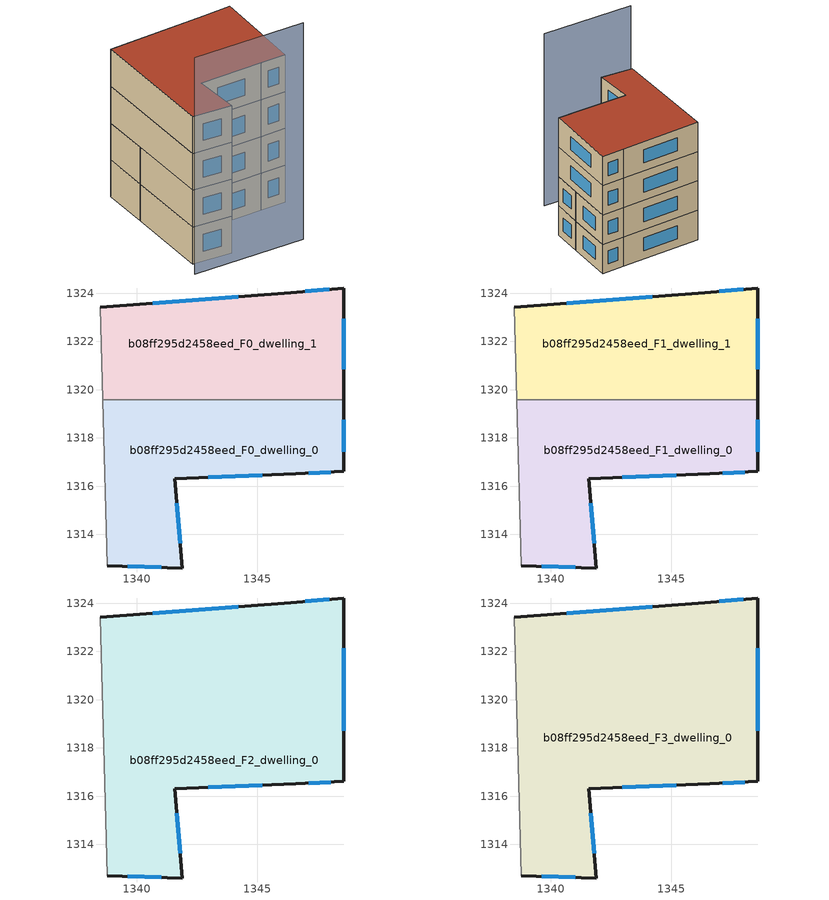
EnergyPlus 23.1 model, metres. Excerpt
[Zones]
b08ff295d2458eed_F0_dwelling_0
 floor ground (EU_floor_Construction): 1348.59,1319.58 1348.59,1316.61 1346.59,1316.51 1341.58,1316.31 1341.88,1312.61 1338.78,1312.71 1338.59,1319.58 z0
 wall outside (EU_wall_Construction): 1338.78,1312.71 1341.88,1312.61 1341.58,1316.31 1346.59,1316.51 1348.59,1316.61 1348.59,1319.58 z0:3
 wall adiabatic (EU_wall_Construction): 1338.59,1319.58 1338.78,1312.71 z0:3
 wall to b08ff295d2458eed_F0_dwelling_1 (EU_wall_Construction): 1348.59,1319.58 1338.59,1319.58 z0:3
 window (EU_Window_Construction): 1341.8,1313.63 1341.66,1315.29 / 1339.63,1312.68 1341.03,1312.64 / 1348.59,1317.43 1348.59,1318.76 / 1347.14,1316.54 1348.04,1316.58 / 1342.96,1316.37 1345.21,1316.46 z0.83:2.17
b08ff295d2458eed_F0_dwelling_1
 floor ground (EU_floor_Construction): 1348.59,1324.21 1348.59,1319.58 1338.59,1319.58 1338.48,1323.42 1346.39,1324.02 z0
 wall outside (EU_wall_Construction): 1348.59,1319.58 1348.59,1324.21 1346.39,1324.02 1338.48,1323.42 z0:3
 wall adiabatic (EU_wall_Construction): 1338.48,1323.42 1338.59,1319.58 z0:3
 window (EU_Window_Construction): 1347.98,1324.16 1346.99,1324.07 / 1348.59,1320.85 1348.59,1322.94 / 1344.21,1323.85 1340.66,1323.58 z0.83:2.17
b08ff295d2458eed_F1_dwelling_0
 floor to b08ff295d2458eed_F0_dwelling_0 (EU_floor_Construction): 1348.59,1319.58 1348.59,1316.61 1346.59,1316.51 1341.58,1316.31 1341.88,1312.61 1338.78,1312.71 1338.59,1319.58 z3
 wall outside (EU_wall_Construction): 1338.78,1312.71 1341.88,1312.61 1341.58,1316.31 1346.59,1316.51 1348.59,1316.61 1348.59,1319.58 z3:6
 wall adiabatic (EU_wall_Construction): 1338.59,1319.58 1338.78,1312.71 z3:6
 wall to b08ff295d2458eed_F1_dwelling_1 (EU_wall_Construction): 1348.59,1319.58 1338.59,1319.58 z3:6
 window (EU_Window_Construction): 1341.8,1313.63 1341.66,1315.29 / 1339.63,1312.68 1341.03,1312.64 / 1348.59,1317.43 1348.59,1318.76 / 1347.14,1316.54 1348.04,1316.58 / 1342.96,1316.37 1345.21,1316.46 z3.83:5.17
b08ff295d2458eed_F1_dwelling_1
 floor to b08ff295d2458eed_F0_dwelling_1 (EU_floor_Construction): 1348.59,1324.21 1348.59,1319.58 1338.59,1319.58 1338.48,1323.42 1346.39,1324.02 z3
 wall outside (EU_wall_Construction): 1348.59,1319.58 1348.59,1324.21 1346.39,1324.02 1338.48,1323.42 z3:6
 wall adiabatic (EU_wall_Construction): 1338.48,1323.42 1338.59,1319.58 z3:6
 window (EU_Window_Construction): 1347.98,1324.16 1346.99,1324.07 / 1348.59,1320.85 1348.59,1322.94 / 1344.21,1323.85 1340.66,1323.58 z3.83:5.17
b08ff295d2458eed_F2_dwelling_0
 floor to b08ff295d2458eed_F1_dwelling_0 (EU_floor_Construction): 1348.59,1319.58 1348.59,1316.61 1346.59,1316.51 1341.58,1316.31 1341.88,1312.61 1338.78,1312.71 1338.59,1319.58 z6
 floor to b08ff295d2458eed_F1_dwelling_1 (EU_floor_Construction): 1348.59,1324.21 1348.59,1319.58 1338.59,1319.58 1338.48,1323.42 1346.39,1324.02 z6
 wall outside (EU_wall_Construction): 1338.78,1312.71 1341.88,1312.61 1341.58,1316.31 1346.59,1316.51 1348.59,1316.61 1348.59,1324.21 1346.39,1324.02 1338.48,1323.42 z6:9
 wall adiabatic (EU_wall_Construction): 1338.48,1323.42 1338.78,1312.71 z6:9
 window (EU_Window_Construction): 1342.96,1316.37 1345.21,1316.46 / 1341.8,1313.63 1341.66,1315.29 / 1339.63,1312.68 1341.03,1312.64 / 1344.21,1323.85 1340.66,1323.58 / 1347.98,1324.16 1346.99,1324.07 / 1348.59,1318.7 1348.59,1322.12 / 1347.14,1316.54 1348.04,1316.58 z6.83:8.17
b08ff295d2458eed_F3_dwelling_0
 floor to b08ff295d2458eed_F2_dwelling_0 (EU_floor_Construction): 1348.59,1324.21 1348.59,1316.61 1346.59,1316.51 1341.58,1316.31 1341.88,1312.61 1338.78,1312.71 1338.48,1323.42 1346.39,1324.02 z9
 wall outside (EU_wall_Construction): 1338.78,1312.71 1341.88,1312.61 1341.58,1316.31 1346.59,1316.51 1348.59,1316.61 1348.59,1324.21 1346.39,1324.02 1338.48,1323.42 z9:12
 wall adiabatic (EU_wall_Construction): 1338.48,1323.42 1338.78,1312.71 z9:12
 window (EU_Window_Construction): 1342.96,1316.37 1345.21,1316.46 / 1341.8,1313.63 1341.66,1315.29 / 1339.63,1312.68 1341.03,1312.64 / 1344.21,1323.85 1340.66,1323.58 / 1347.98,1324.16 1346.99,1324.07 / 1348.59,1318.7 1348.59,1322.12 / 1347.14,1316.54 1348.04,1316.58 z9.83:11.17
 roof outside (EU_roof_Construction): 1348.59,1316.61 1348.59,1324.21 1346.39,1324.02 1338.48,1323.42 1338.78,1312.71 1341.88,1312.61 1341.58,1316.31 1346.59,1316.51 z12
shading: 1338.25,1311.49 1347.13,1311.71 z0:17.6
[Building]
EU S2 Campaign: North Axis=0; Terrain=City; Solar Distribution=FullExterior
[Site:Location]
Lyon-Bron: Latitude=45.75; Longitude=5; Time Zone=1; Elevation=198
[SizingPeriod:WeatherFileDays]
AnnualSizingPeriod: Begin Month=1; Begin Day of Month=1; End Month=12; End Day of Month=31; Day of Week for Start Day=Monday; Use Weather File Daylight Saving Period=No; Use Weather File Rain and Snow Indicators=No
[MATERIAL]
EU_InternalMass_Material: Roughness=MediumRough; Thickness=0.1; Conductivity=1; Density=1800; Specific Heat=900; Thermal Absorptance=0.9; Solar Absorptance=0.7; Visible Absorptance=0.7
[MATERIAL:NOMASS] Roughness=MediumRough; Thermal Absorptance=0.9; Solar Absorptance=0.7; Visible Absorptance=0.7
Name | Thermal Resistance
EU_wall_NoMass | 0.87146
EU_roof_NoMass | 0.842276
EU_floor_NoMass | 0.496999
[WINDOWMATERIAL:SIMPLEGLAZINGSYSTEM]
EU_Window_SimpleGlazing: UFactor=2.2525; Solar Heat Gain Coefficient=0.76; Visible Transmittance=0.76
[CONSTRUCTION]
EU_wall_Construction: EU_wall_NoMass
EU_roof_Construction: EU_roof_NoMass
EU_floor_Construction: EU_floor_NoMass
EU_Window_Construction: EU_Window_SimpleGlazing
EU_InternalMass_Construction: EU_InternalMass_Material
[ZONE] Type=1; Multiplier=1; Ceiling Height=autocalculate; Floor Area=autocalculate; Part of Total Floor Area=Yes
Name | Volume
b08ff295d2458eed_F0_dwelling_0; b08ff295d2458eed_F1_dwelling_0; b08ff295d2458eed_F0_dwelling_1; b08ff295d2458eed_F1_dwelling_1 | 127.469
b08ff295d2458eed_F2_dwelling_0 | 254.932
b08ff295d2458eed_F3_dwelling_0 | 254.933
[INTERNALMASS] Construction=EU_InternalMass_Construction
Name | Zone or ZoneList | Surface Area
b08ff295d2458eed_F0_dwelling_0_EU_InternalMass | b08ff295d2458eed_F0_dwelling_0 | 42.4899
b08ff295d2458eed_F0_dwelling_1_EU_InternalMass | b08ff295d2458eed_F0_dwelling_1 | 42.491
b08ff295d2458eed_F1_dwelling_0_EU_InternalMass | b08ff295d2458eed_F1_dwelling_0 | 42.4899
b08ff295d2458eed_F1_dwelling_1_EU_InternalMass | b08ff295d2458eed_F1_dwelling_1 | 42.491
b08ff295d2458eed_F2_dwelling_0_EU_InternalMass | b08ff295d2458eed_F2_dwelling_0 | 84.978
b08ff295d2458eed_F3_dwelling_0_EU_InternalMass | b08ff295d2458eed_F3_dwelling_0 | 84.978
[OTHEREQUIPMENT] Fuel Type=Electricity; Design Level Calculation Method=Watts/Area; Power per Zone Floor Area=1; Fraction Latent=0; Fraction Radiant=0; Fraction Lost=0; Carbon Dioxide Generation Rate=0; EndUse Subcategory=EU_Step8_InternalGains
Name | Zone or ZoneList or Space or SpaceList | Schedule
EU_Step8_InternalGain_b08ff295d2458eed_F0_dwelling_0_f000 | b08ff295d2458eed_F0_dwelling_0 | EU_Step8_GainSchedule_b08ff295d2458eed_F0_dwelling_0_f000
EU_Step8_InternalGain_b08ff295d2458eed_F0_dwelling_1_f000 | b08ff295d2458eed_F0_dwelling_1 | EU_Step8_GainSchedule_b08ff295d2458eed_F0_dwelling_1_f000
EU_Step8_InternalGain_b08ff295d2458eed_F1_dwelling_0_f000 | b08ff295d2458eed_F1_dwelling_0 | EU_Step8_GainSchedule_b08ff295d2458eed_F1_dwelling_0_f000
EU_Step8_InternalGain_b08ff295d2458eed_F1_dwelling_1_f000 | b08ff295d2458eed_F1_dwelling_1 | EU_Step8_GainSchedule_b08ff295d2458eed_F1_dwelling_1_f000
EU_Step8_InternalGain_b08ff295d2458eed_F2_dwelling_0_f000 | b08ff295d2458eed_F2_dwelling_0 | EU_Step8_GainSchedule_b08ff295d2458eed_F2_dwelling_0_f000
EU_Step8_InternalGain_b08ff295d2458eed_F3_dwelling_0_f000 | b08ff295d2458eed_F3_dwelling_0 | EU_Step8_GainSchedule_b08ff295d2458eed_F3_dwelling_0_f000
[ZONEVENTILATION:DESIGNFLOWRATE] Schedule=EU_AlwaysOn; Design Flow Rate Calculation Method=AirChanges/Hour; Air Changes per Hour=0.425; Ventilation Type=Natural; Fan Pressure Rise=0; Fan Total Efficiency=1; Constant Term Coefficient=1; Temperature Term Coefficient=0; Velocity Term Coefficient=0; Velocity Squared Term Coefficient=0; Minimum Indoor Temperature=-100; Maximum Indoor Temperature=100; Delta Temperature=-100; Minimum Outdoor Temperature=-100; Maximum Outdoor Temperature=100; Maximum Wind Speed=40
Name | Zone or ZoneList or Space or SpaceList
EU_ConstantAir_b08ff295d2458eed_F0_dwelling_0 | b08ff295d2458eed_F0_dwelling_0
EU_ConstantAir_b08ff295d2458eed_F0_dwelling_1 | b08ff295d2458eed_F0_dwelling_1
EU_ConstantAir_b08ff295d2458eed_F1_dwelling_0 | b08ff295d2458eed_F1_dwelling_0
EU_ConstantAir_b08ff295d2458eed_F1_dwelling_1 | b08ff295d2458eed_F1_dwelling_1
EU_ConstantAir_b08ff295d2458eed_F2_dwelling_0 | b08ff295d2458eed_F2_dwelling_0
EU_ConstantAir_b08ff295d2458eed_F3_dwelling_0 | b08ff295d2458eed_F3_dwelling_0
[HVACTEMPLATE:THERMOSTAT] Constant Heating Setpoint=20; Constant Cooling Setpoint=50
EU_HeatOnly_b08ff295d2458eed_F0_dwelling_0; EU_HeatOnly_b08ff295d2458eed_F0_dwelling_1; EU_HeatOnly_b08ff295d2458eed_F1_dwelling_0; EU_HeatOnly_b08ff295d2458eed_F1_dwelling_1; EU_HeatOnly_b08ff295d2458eed_F2_dwelling_0; EU_HeatOnly_b08ff295d2458eed_F3_dwelling_0
[HVACTEMPLATE:ZONE:IDEALLOADSAIRSYSTEM] System Availability Schedule=EU_AlwaysOn; Maximum Heating Supply Air Temperature=50; Minimum Cooling Supply Air Temperature=13; Maximum Heating Supply Air Humidity Ratio=0.0156; Minimum Cooling Supply Air Humidity Ratio=0.0077; Heating Limit=NoLimit; Cooling Limit=NoLimit; Heating Availability Schedule=EU_AlwaysOn; Cooling Availability Schedule=EU_CoolingOff; Dehumidification Control Type=ConstantSensibleHeatRatio; Cooling Sensible Heat Ratio=0.7; Dehumidification Setpoint=60; Humidification Control Type=None; Humidification Setpoint=30; Outdoor Air Method=None; Outdoor Air Flow Rate per Person=0.00944; Outdoor Air Flow Rate per Zone Floor Area=0; Outdoor Air Flow Rate per Zone=0; Demand Controlled Ventilation Type=None; Outdoor Air Economizer Type=NoEconomizer; Heat Recovery Type=None; Sensible Heat Recovery Effectiveness=0.7; Latent Heat Recovery Effectiveness=0.65
Name | Template Thermostat
b08ff295d2458eed_F0_dwelling_0 | EU_HeatOnly_b08ff295d2458eed_F0_dwelling_0
b08ff295d2458eed_F0_dwelling_1 | EU_HeatOnly_b08ff295d2458eed_F0_dwelling_1
b08ff295d2458eed_F1_dwelling_0 | EU_HeatOnly_b08ff295d2458eed_F1_dwelling_0
b08ff295d2458eed_F1_dwelling_1 | EU_HeatOnly_b08ff295d2458eed_F1_dwelling_1
b08ff295d2458eed_F2_dwelling_0 | EU_HeatOnly_b08ff295d2458eed_F2_dwelling_0
b08ff295d2458eed_F3_dwelling_0 | EU_HeatOnly_b08ff295d2458eed_F3_dwelling_0
[SIZING:ZONE] Zone Cooling Design Supply Air Temperature Input Method=SupplyAirTemperature; Zone Cooling Design Supply Air Temperature=13; Zone Heating Design Supply Air Temperature Input Method=SupplyAirTemperature; Zone Heating Design Supply Air Temperature=50; Zone Cooling Design Supply Air Humidity Ratio=0.008; Zone Heating Design Supply Air Humidity Ratio=0.008; Cooling Design Air Flow Method=DesignDay; Cooling Design Air Flow Rate=0; Cooling Minimum Air Flow per Zone Floor Area=0.000762; Cooling Minimum Air Flow=0; Cooling Minimum Air Flow Fraction=0.2; Heating Design Air Flow Method=DesignDay; Heating Design Air Flow Rate=0; Heating Maximum Air Flow per Zone Floor Area=0.002032; Heating Maximum Air Flow=0.141576; Heating Maximum Air Flow Fraction=0.3; Account for Dedicated Outdoor Air System=No; Dedicated Outdoor Air System Control Strategy=NeutralSupplyAir; Dedicated Outdoor Air Low Setpoint Temperature for Design=autosize; Dedicated Outdoor Air High Setpoint Temperature for Design=autosize; Zone Load Sizing Method=Sensible Load Only No Latent Load; Zone Latent Cooling Design Supply Air Humidity Ratio Input Method=HumidityRatioDifference; Zone Cooling Design Supply Air Humidity Ratio Difference=0.005; Zone Latent Heating Design Supply Air Humidity Ratio Input Method=HumidityRatioDifference; Zone Humidification Design Supply Air Humidity Ratio Difference=0.005
b08ff295d2458eed_F0_dwelling_0; b08ff295d2458eed_F0_dwelling_1; b08ff295d2458eed_F1_dwelling_0; b08ff295d2458eed_F1_dwelling_1; b08ff295d2458eed_F2_dwelling_0; b08ff295d2458eed_F3_dwelling_0
[SCHEDULE:CONSTANT]
Name | Hourly Value
EU_AlwaysOn | 1
EU_CoolingOff | 0
[SCHEDULE:FILE] Column Number=1; Rows to Skip at Top=0; Number of Hours of Data=8760; Column Separator=Comma; Interpolate to Timestep=No; Minutes per Item=60; Adjust Schedule for Daylight Savings=Yes
Name | File
EU_Step8_GainSchedule_b08ff295d2458eed_F0_dwelling_0_f000 | ../../schedules/b08ff295d2458eed/b08ff295d2458eed_F0_dwelling_0_f000_gain.csv
EU_Step8_GainSchedule_b08ff295d2458eed_F0_dwelling_1_f000 | ../../schedules/b08ff295d2458eed/b08ff295d2458eed_F0_dwelling_1_f000_gain.csv
EU_Step8_GainSchedule_b08ff295d2458eed_F1_dwelling_0_f000 | ../../schedules/b08ff295d2458eed/b08ff295d2458eed_F1_dwelling_0_f000_gain.csv
EU_Step8_GainSchedule_b08ff295d2458eed_F1_dwelling_1_f000 | ../../schedules/b08ff295d2458eed/b08ff295d2458eed_F1_dwelling_1_f000_gain.csv
EU_Step8_GainSchedule_b08ff295d2458eed_F2_dwelling_0_f000 | ../../schedules/b08ff295d2458eed/b08ff295d2458eed_F2_dwelling_0_f000_gain.csv
EU_Step8_GainSchedule_b08ff295d2458eed_F3_dwelling_0_f000 | ../../schedules/b08ff295d2458eed/b08ff295d2458eed_F3_dwelling_0_f000_gain.csv
